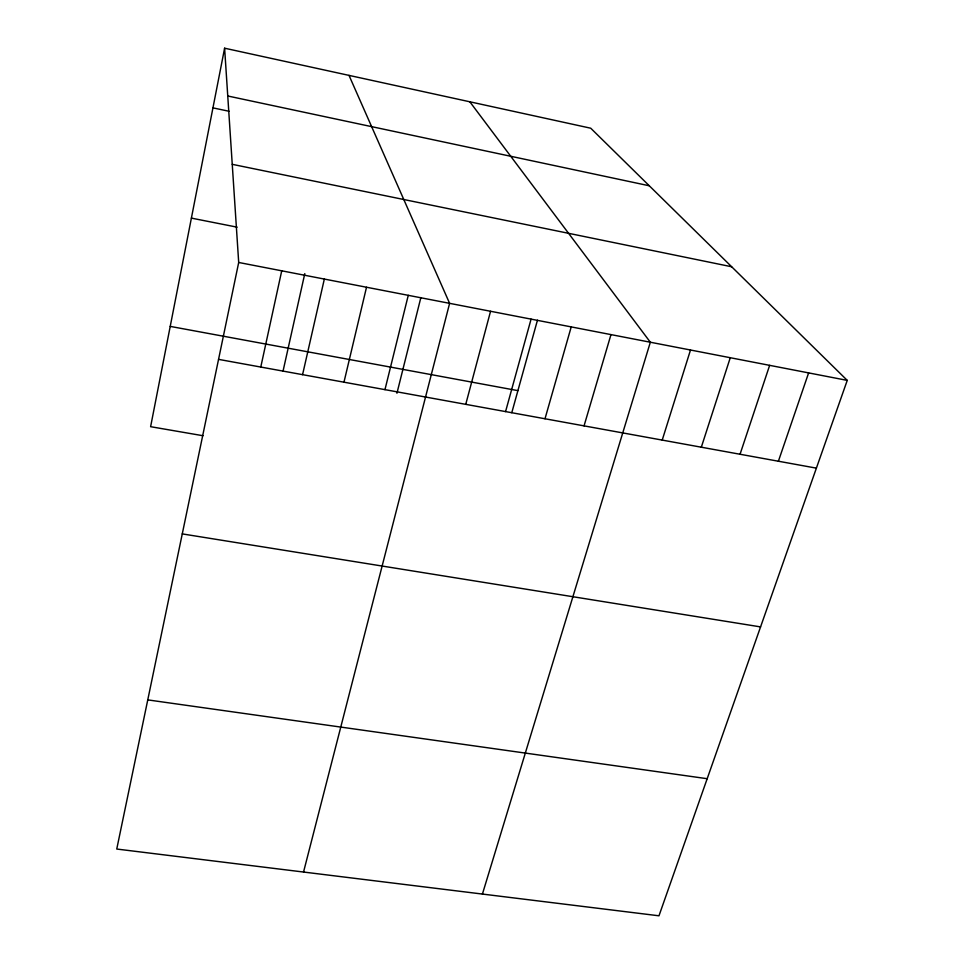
<?xml version="1.0" encoding="UTF-8"?>
<svg xmlns="http://www.w3.org/2000/svg" width="964" height="964" viewBox="0 0 964 964"><rect width="100%" height="100%" fill="white"/><g stroke="black" fill="none" stroke-linecap="round" stroke-linejoin="round"><path stroke-width="1.45" d="M224.612 48.2L238.698 262.473L116.752 849.043L658.978 915.8L847.248 380.382L590.727 128.212L224.612 48.2L150.613 426.691L203.006 435.728M260.774 367.055L281.729 270.812M283.055 371.068L304.793 273.607M302.576 374.659L324.338 279.066M343.967 382.19L366.513 287.248M384.961 389.649L408.266 295.333M396.939 393.252L420.858 297.587M303.54 872.034L449.61 303.347L349.016 75.385M465.745 404.35L490.556 311.276M505.57 411.592L531.08 319.132M511.788 412.688L537.466 320.181M544.997 418.762L571.218 326.904M584.051 425.871L610.971 334.604M482.422 894.062L650.339 342.232L469.829 101.786M662.22 440.09L690.501 350.016M701.322 447.212L730.266 357.716M740.051 454.249L769.646 365.344M778.394 461.226L808.627 372.899M147.769 699.888L707.19 778.707M182.268 533.899L760.56 626.901M218.551 359.367L816.388 468.143M170.23 326.398L517.909 390.637M238.698 262.473L847.248 380.382M191.39 218.117L237.144 227.167M232.252 164.326L731.664 266.763M212.948 107.872L229.058 111.27M227.757 95.99L649.29 185.787"/></g></svg>
